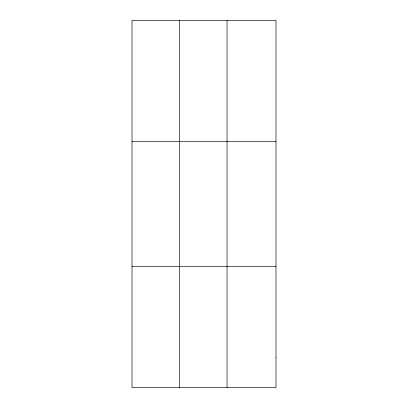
<?xml version="1.0" encoding="UTF-8"?>
<svg xmlns="http://www.w3.org/2000/svg" width="408" height="408" viewBox="0 0 408 408"><rect width="100%" height="100%" fill="white"/><g stroke="black" fill="none" stroke-linecap="round" stroke-linejoin="round"><path stroke-width="0.61" d="M179.525 387.6L179.525 20.4M227.037 387.6L227.037 20.4M132.014 141.576L275.986 141.576M132.014 266.424L275.986 266.424M275.986 357.306L275.986 387.6L132.014 387.6L132.014 20.4L275.986 20.4L275.986 357.306"/></g></svg>
